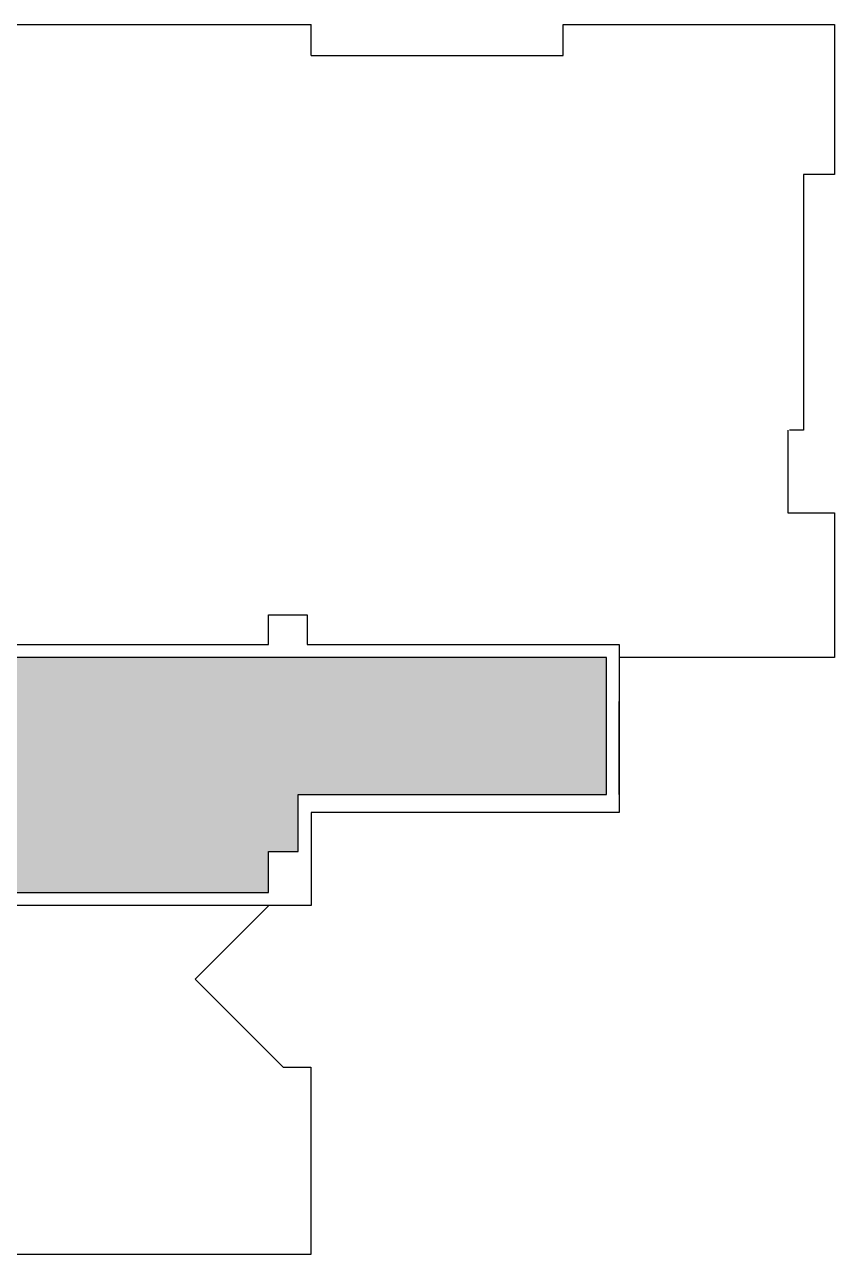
# Model space of a CAD drawing. Header units: inches. Extents: x -24 to 4860, y -169 to 5624.
# Drawn here: x 1693 to 2320, y 731 to 1683 of the extents above; entities that cross this region are included whole.
import ezdxf

# ---------------------------------------------------------------- set-up
doc = ezdxf.new("R2010")
doc.units = ezdxf.units.IN
doc.header["$LTSCALE"] = 10
doc.header["$MEASUREMENT"] = 0
for name, color, linetype in [('A-SITE', 3, 'CONTINUOUS'), ('A-WALL', 5, 'CONTINUOUS'), ('Rooms-Category-Color', 7, 'CONTINUOUS'), ('Rooms-College-Color', 7, 'CONTINUOUS'), ('Rooms-Department-Color', 7, 'CONTINUOUS'), ('Rooms-Division-Color', 7, 'CONTINUOUS')]:
    doc.layers.add(name, color=color, linetype=linetype)

msp = doc.modelspace()

# ---------------------------------------------------------------- hatches: boundary and pattern name
at = {"layer": 'Rooms-Category-Color', "true_color": 0xadadad}
msp.add_hatch(color=253, dxfattribs=at).paths.add_polyline_path([(1276.65, 1192.63), (1276.65, 1010.65), (1881.65, 1010.65), (1881.65, 1042.39), (1904.64, 1042.39), (1904.64, 1086.63), (2143.14, 1086.63), (2143.14, 1192.63), (1678.32, 1192.63), (1678.32, 1147.12), (1633.9, 1147.12), (1633.9, 1192.63)])
at = {"layer": 'Rooms-College-Color', "true_color": 0xadadad}
msp.add_hatch(color=253, dxfattribs=at).paths.add_polyline_path([(1276.65, 1192.63), (1276.65, 1010.65), (1881.65, 1010.65), (1881.65, 1042.39), (1904.64, 1042.39), (1904.64, 1086.63), (2143.14, 1086.63), (2143.14, 1192.63), (1678.32, 1192.63), (1678.32, 1147.12), (1633.9, 1147.12), (1633.9, 1192.63)])
at = {"layer": 'Rooms-Department-Color', "true_color": 0xacacac}
msp.add_hatch(color=253, dxfattribs=at).paths.add_polyline_path([(1276.65, 1192.63), (1276.65, 1010.65), (1881.65, 1010.65), (1881.65, 1042.39), (1904.64, 1042.39), (1904.64, 1086.63), (2143.14, 1086.63), (2143.14, 1192.63), (1678.32, 1192.63), (1678.32, 1147.12), (1633.9, 1147.12), (1633.9, 1192.63)])
at = {"layer": 'Rooms-Division-Color', "true_color": 0xadadad}
msp.add_hatch(color=253, dxfattribs=at).paths.add_polyline_path([(1276.65, 1192.63), (1276.65, 1010.65), (1881.65, 1010.65), (1881.65, 1042.39), (1904.64, 1042.39), (1904.64, 1086.63), (2143.14, 1086.63), (2143.14, 1192.63), (1678.32, 1192.63), (1678.32, 1147.12), (1633.9, 1147.12), (1633.9, 1192.63)])

# ---------------------------------------------------------------- linework, layer by layer
at = {"layer": 'A-SITE'}
for p, q in [((1548.61, 1682.62), (1914.62, 1682.62)), ((1914.62, 1658.62), (1914.62, 1682.62)), ((2109.62, 1658.62), (2109.62, 1682.62)), ((2109.62, 1682.62), (2319.62, 1682.62)), ((2319.62, 1682.62), (2319.62, 1566.62)), ((1914.62, 1658.62), (2109.62, 1658.62)), ((2319.62, 1566.62), (2295.62, 1566.62)), ((2295.62, 1566.62), (2295.62, 1368.62)), ((2283.62, 1368.62), (2283.62, 1304.62)), ((2295.62, 1368.62), (2284.93, 1368.62)), ((2283.62, 1304.62), (2319.62, 1304.62)), ((2319.62, 1304.62), (2319.62, 1192.63)), ((2319.62, 1192.63), (2153.14, 1192.63)), ((2153.14, 1192.63), (2153.14, 1158.63)), ((2153.14, 1086.63), (2153.14, 1158.63)), ((1986.64, 1072.63), (1914.64, 1072.63)), ((2153.14, 1072.63), (1986.64, 1072.61)), ((1882.07, 1000.65), (1825.1, 943.68)), ((1825.1, 943.68), (1893.13, 875.65)), ((1893.13, 875.65), (1914.6, 875.65)), ((1914.6, 875.59), (1914.6, 730.62)), ((1914.6, 730.62), (1266.59, 730.62))]:
    msp.add_line(p, q, dxfattribs=at)
at = {"layer": 'A-WALL'}
for p, q in [((2143.14, 1192.63), (1632.66, 1192.63)), ((2143.14, 1086.63), (2143.14, 1192.63)), ((1904.64, 1042.39), (1904.64, 1086.63)), ((1904.64, 1086.63), (2143.14, 1086.63)), ((1881.65, 1010.65), (1881.65, 1042.39)), ((1881.65, 1042.39), (1904.64, 1042.39)), ((1276.65, 1010.65), (1881.65, 1010.65))]:
    msp.add_line(p, q, dxfattribs=at)
msp.add_lwpolyline([(888.36, 1409.91), (1092.64, 1409.91), (1092.64, 1529.63), (1642.66, 1529.63), (1642.66, 1202.63), (1881.64, 1202.63), (1881.64, 1225.63), (1911.64, 1225.63), (1911.64, 1202.63), (2153.14, 1202.63), (2153.14, 1072.63), (1914.64, 1072.63), (1914.64, 1000.65), (1266.65, 1000.62), (1266.65, 1094.17), (1184.65, 1094.16), (1184.65, 1245.91), (856.75, 1245.91)], dxfattribs=at)

doc.saveas('drawing.dxf')
